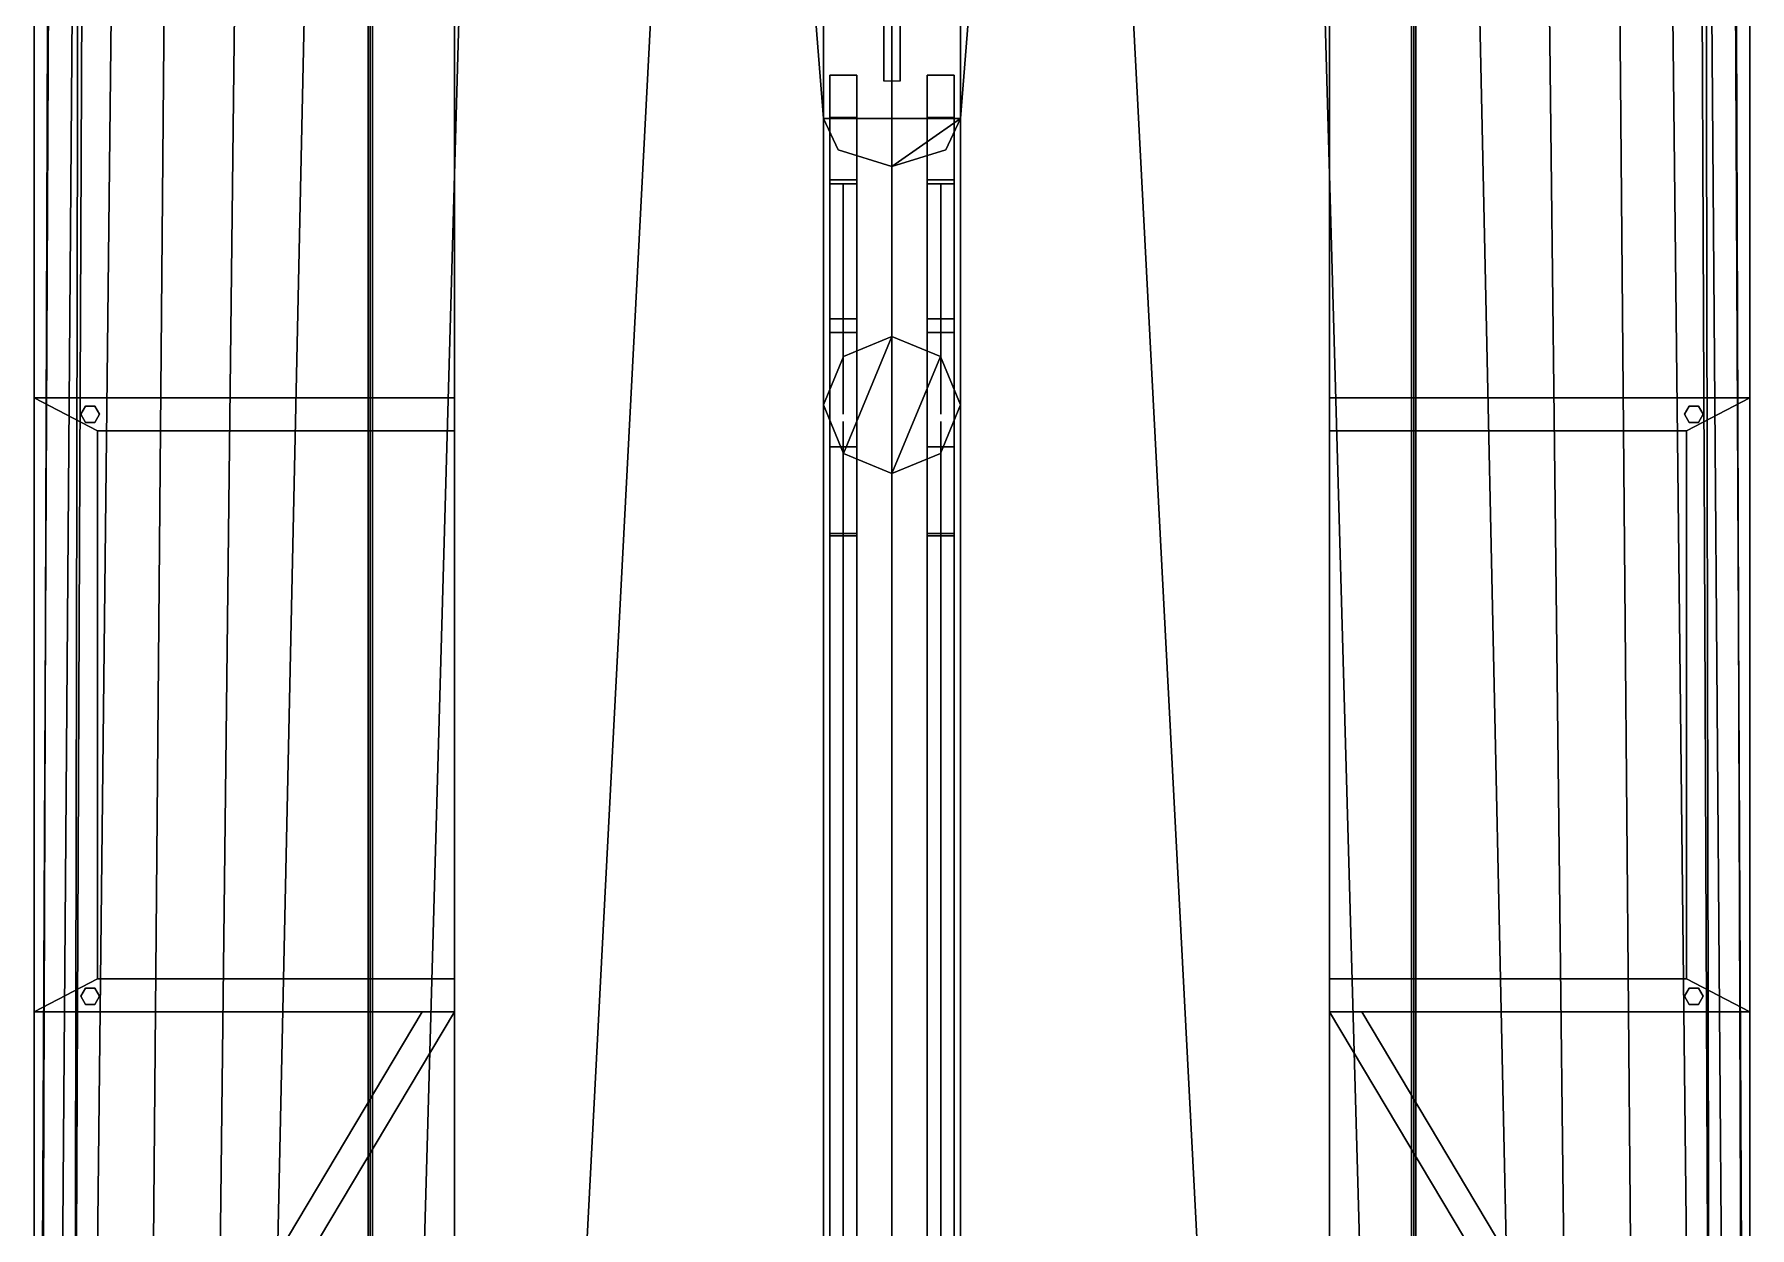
# Model space of a CAD drawing. Header units: millimetres. Extents: x -8 to 8, y -200 to 14.
# Drawn here: x -8.27 to 8.27, y -109.99 to -98.49 of the extents above; entities that cross this region are included whole.
import ezdxf

# ---------------------------------------------------------------- set-up
doc = ezdxf.new("R2010")
doc.units = ezdxf.units.MM
doc.layers.add('drawing', color=9, linetype='Continuous')
doc.layers.add('superstructure', color=3, linetype='Continuous')

msp = doc.modelspace()

# ---------------------------------------------------------------- linework, layer by layer
for points in [[(-8.14, -97.44, -36.25), (-8.27, -97.44, -37.98), (-8.27, -118.35, -37.73), (-8.21, -118.35, -36.41)], [(-8.27, -97.44, -39.22), (-8.13, -97.44, -40.07), (-8.23, -118.35, -40.07), (-8.27, -118.35, -39.32)], [(-8.27, -97.44, -37.98), (-8.27, -97.44, -39.22), (-8.27, -118.35, -39.32), (-8.27, -118.35, -37.73)], [(-8.13, -97.44, -40.07), (-7.9, -97.44, -41.01), (-8.06, -118.35, -41.01), (-8.23, -118.35, -40.07)], [(-7.85, -97.44, -35.94), (-8.14, -97.44, -36.25), (-8.21, -118.35, -36.41), (-7.89, -118.35, -36.16)], [(-7.9, -97.44, -41.01), (-7.52, -97.44, -41.95), (-7.75, -118.35, -41.95), (-8.06, -118.35, -41.01)], [(-7.81, -97.44, -33.95), (-7.85, -97.44, -35.94), (-7.89, -118.35, -36.16), (-7.9, -118.35, -34.03)], [(-4.22, -97.44, -33.82), (-7.81, -97.44, -33.95), (-7.9, -118.35, -34.03), (-4.22, -118.35, -33.84)], [(-7.52, -97.44, -41.95), (-7.01, -97.44, -42.84), (-7.19, -118.35, -42.9), (-7.75, -118.35, -41.95)], [(-7.01, -97.44, -42.84), (-6.33, -97.44, -43.5), (-6.57, -118.35, -43.5), (-7.19, -118.35, -42.9)], [(-6.33, -97.44, -43.5), (-5.65, -97.44, -43.85), (-6.1, -118.35, -43.78), (-6.57, -118.35, -43.5)], [(-5.65, -97.44, -43.85), (-4.15, -97.44, -44.27), (-4.74, -118.35, -44.27), (-6.1, -118.35, -43.78)], [(-4.15, -97.44, -44.27), (-2.28, -97.44, -44.53), (-3.37, -118.35, -44.53), (-4.74, -118.35, -44.27)], [(-2.28, -97.44, -44.53), (-0.66, -97.44, -44.62), (-0.66, -118.35, -44.66), (-3.37, -118.35, -44.53)], [(0, -118.35, -44.66), (-0.66, -118.35, -44.66), (-0.66, -97.44, -44.62), (0, -97.44, -44.66)], [(0, -97.44, -44.66), (0.66, -97.44, -44.62), (0.66, -118.35, -44.66), (0, -118.35, -44.66)], [(3.37, -118.35, -44.53), (0.66, -118.35, -44.66), (0.66, -97.44, -44.62), (2.28, -97.44, -44.53)], [(4.74, -118.35, -44.27), (3.37, -118.35, -44.53), (2.28, -97.44, -44.53), (4.15, -97.44, -44.27)], [(6.1, -118.35, -43.78), (4.74, -118.35, -44.27), (4.15, -97.44, -44.27), (5.65, -97.44, -43.85)], [(4.22, -118.35, -33.84), (7.9, -118.35, -34.03), (7.81, -97.44, -33.95), (4.22, -97.44, -33.82)], [(6.57, -118.35, -43.5), (6.1, -118.35, -43.78), (5.65, -97.44, -43.85), (6.33, -97.44, -43.5)], [(7.19, -118.35, -42.9), (6.57, -118.35, -43.5), (6.33, -97.44, -43.5), (7.01, -97.44, -42.84)], [(7.75, -118.35, -41.95), (7.19, -118.35, -42.9), (7.01, -97.44, -42.84), (7.52, -97.44, -41.95)], [(8.06, -118.35, -41.01), (7.75, -118.35, -41.95), (7.52, -97.44, -41.95), (7.9, -97.44, -41.01)], [(7.9, -118.35, -34.03), (7.89, -118.35, -36.16), (7.85, -97.44, -35.94), (7.81, -97.44, -33.95)], [(7.89, -118.35, -36.16), (8.21, -118.35, -36.41), (8.14, -97.44, -36.25), (7.85, -97.44, -35.94)], [(8.23, -118.35, -40.07), (8.06, -118.35, -41.01), (7.9, -97.44, -41.01), (8.13, -97.44, -40.07)], [(8.27, -118.35, -39.32), (8.23, -118.35, -40.07), (8.13, -97.44, -40.07), (8.27, -97.44, -39.22)], [(8.21, -118.35, -36.41), (8.27, -118.35, -37.73), (8.27, -97.44, -37.98), (8.14, -97.44, -36.25)], [(8.27, -118.35, -37.73), (8.27, -118.35, -39.32), (8.27, -97.44, -39.22), (8.27, -97.44, -37.98)], [(-0.6, -98.88, -29.44), (-0.6, -120.95, -29.48), (-0.34, -120.95, -29.48), (-0.34, -98.88, -29.44)], [(-0.6, -99.29, -29.7), (-0.6, -120.75, -29.7), (-0.6, -120.95, -29.48), (-0.6, -98.88, -29.44)], [(-0.34, -98.88, -29.44), (-0.34, -99.89, -30.36), (-0.6, -99.89, -30.36), (-0.6, -98.88, -29.44)], [(-0.6, -98.88, -29.44), (-0.6, -99.89, -30.36), (-0.6, -99.93, -30.23), (-0.6, -99.29, -29.7)], [(-0.34, -120.95, -29.48), (-0.34, -120.75, -29.7), (-0.34, -99.29, -29.7), (-0.34, -98.88, -29.44)], [(-0.34, -99.93, -30.23), (-0.34, -99.89, -30.36), (-0.34, -98.88, -29.44), (-0.34, -99.29, -29.7)], [(0.34, -99.29, -29.7), (0.34, -120.75, -29.7), (0.34, -120.95, -29.48), (0.34, -98.88, -29.44)], [(0.34, -98.88, -29.44), (0.34, -120.95, -29.48), (0.6, -120.95, -29.48), (0.6, -98.88, -29.44)], [(0.34, -98.88, -29.44), (0.34, -99.89, -30.36), (0.34, -99.93, -30.23), (0.34, -99.29, -29.7)], [(0.6, -98.88, -29.44), (0.6, -99.89, -30.36), (0.34, -99.89, -30.36), (0.34, -98.88, -29.44)], [(0.6, -120.95, -29.48), (0.6, -120.75, -29.7), (0.6, -99.29, -29.7), (0.6, -98.88, -29.44)], [(0.6, -99.93, -30.23), (0.6, -99.89, -30.36), (0.6, -98.88, -29.44), (0.6, -99.29, -29.7)], [(-0.34, -99.29, -29.7), (-0.34, -120.75, -29.7), (-0.6, -120.75, -29.7), (-0.6, -99.29, -29.7)], [(-0.6, -99.29, -29.7), (-0.6, -99.93, -30.23), (-0.34, -99.93, -30.23), (-0.34, -99.29, -29.7)], [(0.6, -99.29, -29.7), (0.6, -120.75, -29.7), (0.34, -120.75, -29.7), (0.34, -99.29, -29.7)], [(0.34, -99.29, -29.7), (0.34, -99.93, -30.23), (0.6, -99.93, -30.23), (0.6, -99.29, -29.7)], [(-0.6, -99.89, -30.36), (-0.6, -103.3, -30.89), (-0.6, -103.32, -30.76), (-0.6, -99.93, -30.23)], [(-0.34, -99.89, -30.36), (-0.34, -102.464, -30.76), (-0.6, -102.464, -30.76), (-0.6, -99.89, -30.36)], [(-0.34, -103.32, -30.76), (-0.34, -103.3, -30.89), (-0.34, -99.89, -30.36), (-0.34, -99.93, -30.23)], [(0.6, -99.89, -30.36), (0.6, -102.464, -30.76), (0.34, -102.464, -30.76), (0.34, -99.89, -30.36)], [(0.34, -99.89, -30.36), (0.34, -103.3, -30.89), (0.34, -103.32, -30.76), (0.34, -99.93, -30.23)], [(0.6, -103.32, -30.76), (0.6, -103.3, -30.89), (0.6, -99.89, -30.36), (0.6, -99.93, -30.23)], [(-0.6, -99.93, -30.23), (-0.6, -103.32, -30.76), (-0.34, -103.32, -30.76), (-0.34, -99.93, -30.23)], [(-0.47, -99.93, -30.23), (-0.47, -100.08, -30.26), (-0.47, -100.56, -29.7), (-0.47, -100.43, -29.7)], [(-0.47, -100.43, -29.7), (-0.47, -100.56, -29.7), (-0.47, -100.08, -30.26), (-0.47, -99.93, -30.23)], [(0.34, -99.93, -30.23), (0.34, -103.32, -30.76), (0.6, -103.32, -30.76), (0.6, -99.93, -30.23)], [(0.47, -99.93, -30.23), (0.47, -100.08, -30.26), (0.47, -100.56, -29.7), (0.47, -100.43, -29.7)], [(0.47, -100.43, -29.7), (0.47, -100.56, -29.7), (0.47, -100.08, -30.26), (0.47, -99.93, -30.23)], [(-0.47, -101.01, -30.41), (-0.47, -100.88, -30.41), (-0.47, -100.56, -29.7), (-0.47, -100.69, -29.7)], [(-0.47, -100.69, -29.7), (-0.47, -100.56, -29.7), (-0.47, -100.88, -30.41), (-0.47, -101.01, -30.41)], [(0.47, -100.69, -29.7), (0.47, -100.56, -29.7), (0.47, -100.88, -30.41), (0.47, -101.01, -30.41)], [(0.47, -101.01, -30.41), (0.47, -100.88, -30.41), (0.47, -100.56, -29.7), (0.47, -100.69, -29.7)], [(-0.47, -101.01, -30.41), (-0.47, -101.17, -30.43), (-0.47, -101.54, -29.91), (-0.47, -101.5, -29.7)], [(-0.47, -101.5, -29.7), (-0.47, -101.54, -29.91), (-0.47, -101.17, -30.43), (-0.47, -101.01, -30.41)], [(0.47, -101.01, -30.41), (0.47, -101.17, -30.43), (0.47, -101.54, -29.91), (0.47, -101.5, -29.7)], [(0.47, -101.5, -29.7), (0.47, -101.54, -29.91), (0.47, -101.17, -30.43), (0.47, -101.01, -30.41)], [(-0.34, -101.23, -30.89), (-0.34, -103.3, -30.89), (-0.6, -103.3, -30.89), (-0.6, -101.23, -30.89)], [(-0.6, -101.23, -30.89), (-0.6, -103.3, -30.89), (-0.6, -102.464, -30.76), (-0.6, -101.36, -30.76)], [(-0.6, -101.23, -30.89), (-0.6, -101.23, -30.568), (-0.34, -101.23, -30.568), (-0.34, -101.23, -30.89)], [(-0.6, -101.36, -30.76), (-0.6, -101.36, -30.588), (-0.6, -101.23, -30.568), (-0.6, -101.23, -30.89)], [(-0.6, -101.36, -30.76), (-0.6, -102.464, -30.76), (-0.34, -102.464, -30.76), (-0.34, -101.36, -30.76)], [(-0.34, -101.36, -30.76), (-0.34, -101.36, -30.588), (-0.6, -101.36, -30.588), (-0.6, -101.36, -30.76)], [(-0.34, -102.464, -30.76), (-0.34, -103.3, -30.89), (-0.34, -101.23, -30.89), (-0.34, -101.36, -30.76)], [(-0.34, -101.23, -30.568), (-0.34, -101.36, -30.588), (-0.34, -101.36, -30.76), (-0.34, -101.23, -30.89)], [(0.34, -101.23, -30.89), (0.34, -103.3, -30.89), (0.34, -102.464, -30.76), (0.34, -101.36, -30.76)], [(0.6, -101.23, -30.89), (0.6, -103.3, -30.89), (0.34, -103.3, -30.89), (0.34, -101.23, -30.89)], [(0.34, -101.36, -30.76), (0.34, -101.36, -30.588), (0.34, -101.23, -30.568), (0.34, -101.23, -30.89)], [(0.34, -101.23, -30.89), (0.34, -101.23, -30.568), (0.6, -101.23, -30.568), (0.6, -101.23, -30.89)], [(0.34, -101.36, -30.76), (0.34, -102.464, -30.76), (0.6, -102.464, -30.76), (0.6, -101.36, -30.76)], [(0.6, -101.36, -30.76), (0.6, -101.36, -30.588), (0.34, -101.36, -30.588), (0.34, -101.36, -30.76)], [(0.6, -102.464, -30.76), (0.6, -103.3, -30.89), (0.6, -101.23, -30.89), (0.6, -101.36, -30.76)], [(0.6, -101.23, -30.568), (0.6, -101.36, -30.588), (0.6, -101.36, -30.76), (0.6, -101.23, -30.89)], [(-0.467, -101.593, -30.89), (-0.66, -102.06, -30.89), (-0.467, -102.527, -30.89), (0, -101.4, -30.89)], [(-0.47, -101.68, -29.7), (-0.47, -101.5, -29.7), (-0.47, -101.54, -29.91), (-0.47, -101.62, -29.91)], [(-0.47, -101.62, -29.91), (-0.47, -101.54, -29.91), (-0.47, -101.5, -29.7), (-0.47, -101.68, -29.7)], [(0, -101.4, -31.68), (-0.467, -101.593, -31.68), (-0.467, -101.593, -30.89), (0, -101.4, -30.89)], [(0, -101.4, -30.89), (-0.467, -102.527, -30.89), (0, -102.72, -30.89), (0.467, -101.593, -30.89)], [(0.467, -101.593, -31.68), (0, -101.4, -31.68), (0, -101.4, -30.89), (0.467, -101.593, -30.89)], [(0.47, -101.68, -29.7), (0.47, -101.5, -29.7), (0.47, -101.54, -29.91), (0.47, -101.62, -29.91)], [(0.47, -101.62, -29.91), (0.47, -101.54, -29.91), (0.47, -101.5, -29.7), (0.47, -101.68, -29.7)], [(-0.467, -101.593, -31.68), (-0.66, -102.06, -31.68), (-0.66, -102.06, -30.89), (-0.467, -101.593, -30.89)], [(-0.47, -102.15, -30.59), (-0.47, -101.95, -30.55), (-0.47, -101.62, -29.91), (-0.47, -101.68, -29.7)], [(-0.47, -101.68, -29.7), (-0.47, -101.62, -29.91), (-0.47, -101.95, -30.55), (-0.47, -102.15, -30.59)], [(0.467, -101.593, -30.89), (0, -102.72, -30.89), (0.467, -102.527, -30.89), (0.66, -102.06, -30.89)], [(0.66, -102.06, -31.68), (0.467, -101.593, -31.68), (0.467, -101.593, -30.89), (0.66, -102.06, -30.89)], [(0.47, -102.15, -30.59), (0.47, -101.95, -30.55), (0.47, -101.62, -29.91), (0.47, -101.68, -29.7)], [(0.47, -101.68, -29.7), (0.47, -101.62, -29.91), (0.47, -101.95, -30.55), (0.47, -102.15, -30.59)], [(-7.775, -102.072, -33.84), (-7.82, -102.15, -33.84), (-7.82, -102.15, -31.88), (-7.775, -102.072, -31.88)], [(-7.82, -102.15, -33.84), (-7.775, -102.228, -33.84), (-7.775, -102.228, -31.88), (-7.82, -102.15, -31.88)], [(-7.685, -102.072, -33.84), (-7.775, -102.072, -33.84), (-7.775, -102.072, -31.88), (-7.685, -102.072, -31.88)], [(-7.64, -102.15, -33.84), (-7.685, -102.072, -33.84), (-7.685, -102.072, -31.88), (-7.64, -102.15, -31.88)], [(-7.685, -102.228, -33.84), (-7.64, -102.15, -33.84), (-7.64, -102.15, -31.88), (-7.685, -102.228, -31.88)], [(-0.66, -102.06, -31.68), (-0.467, -102.527, -31.68), (-0.467, -102.527, -30.89), (-0.66, -102.06, -30.89)], [(0.467, -102.527, -31.68), (0.66, -102.06, -31.68), (0.66, -102.06, -30.89), (0.467, -102.527, -30.89)], [(7.685, -102.072, -33.84), (7.64, -102.15, -33.84), (7.64, -102.15, -31.88), (7.685, -102.072, -31.88)], [(7.64, -102.15, -33.84), (7.685, -102.228, -33.84), (7.685, -102.228, -31.88), (7.64, -102.15, -31.88)], [(7.775, -102.072, -33.84), (7.685, -102.072, -33.84), (7.685, -102.072, -31.88), (7.775, -102.072, -31.88)], [(7.82, -102.15, -33.84), (7.775, -102.072, -33.84), (7.775, -102.072, -31.88), (7.82, -102.15, -31.88)], [(7.775, -102.228, -33.84), (7.82, -102.15, -33.84), (7.82, -102.15, -31.88), (7.775, -102.228, -31.88)], [(-7.775, -102.228, -33.84), (-7.685, -102.228, -33.84), (-7.685, -102.228, -31.88), (-7.775, -102.228, -31.88)], [(-0.47, -102.84, -29.7), (-0.47, -102.9, -29.91), (-0.47, -102.36, -30.62), (-0.47, -102.22, -30.59)], [(-0.47, -102.22, -30.59), (-0.47, -102.36, -30.62), (-0.47, -102.9, -29.91), (-0.47, -102.84, -29.7)], [(0.47, -102.84, -29.7), (0.47, -102.9, -29.91), (0.47, -102.36, -30.62), (0.47, -102.22, -30.59)], [(0.47, -102.22, -30.59), (0.47, -102.36, -30.62), (0.47, -102.9, -29.91), (0.47, -102.84, -29.7)], [(7.685, -102.228, -33.84), (7.775, -102.228, -33.84), (7.775, -102.228, -31.88), (7.685, -102.228, -31.88)], [(-0.467, -102.527, -31.68), (0, -102.72, -31.68), (0, -102.72, -30.89), (-0.467, -102.527, -30.89)], [(0, -102.72, -31.68), (0.467, -102.527, -31.68), (0.467, -102.527, -30.89), (0, -102.72, -30.89)], [(-0.47, -102.84, -29.7), (-0.47, -103.04, -29.7), (-0.47, -102.98, -29.91), (-0.47, -102.9, -29.91)], [(-0.47, -102.9, -29.91), (-0.47, -102.98, -29.91), (-0.47, -103.04, -29.7), (-0.47, -102.84, -29.7)], [(0.47, -102.9, -29.91), (0.47, -102.98, -29.91), (0.47, -103.04, -29.7), (0.47, -102.84, -29.7)], [(0.47, -102.84, -29.7), (0.47, -103.04, -29.7), (0.47, -102.98, -29.91), (0.47, -102.9, -29.91)], [(-0.47, -103.603, -30.605), (-0.47, -103.52, -30.76), (-0.47, -102.98, -29.91), (-0.47, -103.04, -29.7)], [(-0.47, -103.04, -29.7), (-0.47, -102.98, -29.91), (-0.47, -103.52, -30.76), (-0.47, -103.603, -30.605)], [(0.47, -103.603, -30.605), (0.47, -103.52, -30.76), (0.47, -102.98, -29.91), (0.47, -103.04, -29.7)], [(0.47, -103.04, -29.7), (0.47, -102.98, -29.91), (0.47, -103.52, -30.76), (0.47, -103.603, -30.605)], [(-0.34, -103.3, -30.89), (-0.34, -114.7, -30.89), (-0.6, -114.7, -30.89), (-0.6, -103.3, -30.89)], [(-0.6, -103.3, -30.89), (-0.6, -114.7, -30.89), (-0.6, -114.7, -30.76), (-0.6, -103.32, -30.76)], [(-0.6, -103.32, -30.76), (-0.6, -114.7, -30.76), (-0.34, -114.7, -30.76), (-0.34, -103.32, -30.76)], [(-0.34, -114.7, -30.76), (-0.34, -114.7, -30.89), (-0.34, -103.3, -30.89), (-0.34, -103.32, -30.76)], [(0.34, -103.3, -30.89), (0.34, -114.7, -30.89), (0.34, -114.7, -30.76), (0.34, -103.32, -30.76)], [(0.6, -103.3, -30.89), (0.6, -114.7, -30.89), (0.34, -114.7, -30.89), (0.34, -103.3, -30.89)], [(0.34, -103.32, -30.76), (0.34, -114.7, -30.76), (0.6, -114.7, -30.76), (0.6, -103.32, -30.76)], [(0.6, -114.7, -30.76), (0.6, -114.7, -30.89), (0.6, -103.3, -30.89), (0.6, -103.32, -30.76)], [(-0.47, -104.09, -29.7), (-0.47, -104.15, -29.91), (-0.47, -103.7, -30.76), (-0.47, -103.52, -30.76)], [(-0.47, -103.52, -30.76), (-0.47, -103.7, -30.76), (-0.47, -104.15, -29.91), (-0.47, -104.09, -29.7)], [(0.47, -103.52, -30.76), (0.47, -103.7, -30.76), (0.47, -104.15, -29.91), (0.47, -104.09, -29.7)], [(0.47, -104.09, -29.7), (0.47, -104.15, -29.91), (0.47, -103.7, -30.76), (0.47, -103.52, -30.76)], [(-0.47, -104.15, -29.91), (-0.47, -104.23, -29.91), (-0.47, -104.29, -29.7), (-0.47, -104.09, -29.7)], [(-0.47, -104.09, -29.7), (-0.47, -104.29, -29.7), (-0.47, -104.23, -29.91), (-0.47, -104.15, -29.91)], [(0.47, -104.15, -29.91), (0.47, -104.23, -29.91), (0.47, -104.29, -29.7), (0.47, -104.09, -29.7)], [(0.47, -104.09, -29.7), (0.47, -104.29, -29.7), (0.47, -104.23, -29.91), (0.47, -104.15, -29.91)], [(-0.47, -104.77, -30.593), (-0.47, -104.68, -30.76), (-0.47, -104.23, -29.91), (-0.47, -104.29, -29.7)], [(-0.47, -104.29, -29.7), (-0.47, -104.23, -29.91), (-0.47, -104.68, -30.76), (-0.47, -104.77, -30.593)], [(0.47, -104.77, -30.593), (0.47, -104.68, -30.76), (0.47, -104.23, -29.91), (0.47, -104.29, -29.7)], [(0.47, -104.29, -29.7), (0.47, -104.23, -29.91), (0.47, -104.68, -30.76), (0.47, -104.77, -30.593)], [(-0.47, -105.25, -29.7), (-0.47, -105.31, -29.91), (-0.47, -104.86, -30.76), (-0.47, -104.68, -30.76)], [(-0.47, -104.68, -30.76), (-0.47, -104.86, -30.76), (-0.47, -105.31, -29.91), (-0.47, -105.25, -29.7)], [(0.47, -104.68, -30.76), (0.47, -104.86, -30.76), (0.47, -105.31, -29.91), (0.47, -105.25, -29.7)], [(0.47, -105.25, -29.7), (0.47, -105.31, -29.91), (0.47, -104.86, -30.76), (0.47, -104.68, -30.76)], [(-0.47, -105.31, -29.91), (-0.47, -105.39, -29.91), (-0.47, -105.45, -29.7), (-0.47, -105.25, -29.7)], [(-0.47, -105.25, -29.7), (-0.47, -105.45, -29.7), (-0.47, -105.39, -29.91), (-0.47, -105.31, -29.91)], [(0.47, -105.25, -29.7), (0.47, -105.45, -29.7), (0.47, -105.39, -29.91), (0.47, -105.31, -29.91)], [(0.47, -105.31, -29.91), (0.47, -105.39, -29.91), (0.47, -105.45, -29.7), (0.47, -105.25, -29.7)], [(-0.47, -105.45, -29.7), (-0.47, -105.39, -29.91), (-0.47, -105.84, -30.76), (-0.47, -105.93, -30.593)], [(-0.47, -105.93, -30.593), (-0.47, -105.84, -30.76), (-0.47, -105.39, -29.91), (-0.47, -105.45, -29.7)], [(0.47, -105.45, -29.7), (0.47, -105.39, -29.91), (0.47, -105.84, -30.76), (0.47, -105.93, -30.593)], [(0.47, -105.93, -30.593), (0.47, -105.84, -30.76), (0.47, -105.39, -29.91), (0.47, -105.45, -29.7)], [(-0.47, -105.84, -30.76), (-0.47, -106.02, -30.76), (-0.47, -106.47, -29.91), (-0.47, -106.41, -29.7)], [(-0.47, -106.41, -29.7), (-0.47, -106.47, -29.91), (-0.47, -106.02, -30.76), (-0.47, -105.84, -30.76)], [(0.47, -105.84, -30.76), (0.47, -106.02, -30.76), (0.47, -106.47, -29.91), (0.47, -106.41, -29.7)], [(0.47, -106.41, -29.7), (0.47, -106.47, -29.91), (0.47, -106.02, -30.76), (0.47, -105.84, -30.76)], [(-0.47, -106.41, -29.7), (-0.47, -106.61, -29.7), (-0.47, -106.55, -29.91), (-0.47, -106.47, -29.91)], [(-0.47, -106.47, -29.91), (-0.47, -106.55, -29.91), (-0.47, -106.61, -29.7), (-0.47, -106.41, -29.7)], [(0.47, -106.41, -29.7), (0.47, -106.61, -29.7), (0.47, -106.55, -29.91), (0.47, -106.47, -29.91)], [(0.47, -106.47, -29.91), (0.47, -106.55, -29.91), (0.47, -106.61, -29.7), (0.47, -106.41, -29.7)], [(-0.47, -107.09, -30.593), (-0.47, -107, -30.76), (-0.47, -106.55, -29.91), (-0.47, -106.61, -29.7)], [(-0.47, -106.61, -29.7), (-0.47, -106.55, -29.91), (-0.47, -107, -30.76), (-0.47, -107.09, -30.593)], [(0.47, -107.09, -30.593), (0.47, -107, -30.76), (0.47, -106.55, -29.91), (0.47, -106.61, -29.7)], [(0.47, -106.61, -29.7), (0.47, -106.55, -29.91), (0.47, -107, -30.76), (0.47, -107.09, -30.593)], [(-0.47, -107.57, -29.7), (-0.47, -107.63, -29.91), (-0.47, -107.18, -30.76), (-0.47, -107, -30.76)], [(-0.47, -107, -30.76), (-0.47, -107.18, -30.76), (-0.47, -107.63, -29.91), (-0.47, -107.57, -29.7)], [(0.47, -107.57, -29.7), (0.47, -107.63, -29.91), (0.47, -107.18, -30.76), (0.47, -107, -30.76)], [(0.47, -107, -30.76), (0.47, -107.18, -30.76), (0.47, -107.63, -29.91), (0.47, -107.57, -29.7)], [(-0.47, -107.63, -29.91), (-0.47, -107.71, -29.91), (-0.47, -107.77, -29.7), (-0.47, -107.57, -29.7)], [(-0.47, -107.57, -29.7), (-0.47, -107.77, -29.7), (-0.47, -107.71, -29.91), (-0.47, -107.63, -29.91)], [(0.47, -107.63, -29.91), (0.47, -107.71, -29.91), (0.47, -107.77, -29.7), (0.47, -107.57, -29.7)], [(0.47, -107.57, -29.7), (0.47, -107.77, -29.7), (0.47, -107.71, -29.91), (0.47, -107.63, -29.91)], [(-7.775, -107.682, -33.84), (-7.82, -107.76, -33.84), (-7.82, -107.76, -31.88), (-7.775, -107.682, -31.88)], [(-7.82, -107.76, -33.84), (-7.775, -107.838, -33.84), (-7.775, -107.838, -31.88), (-7.82, -107.76, -31.88)], [(-7.685, -107.682, -33.84), (-7.775, -107.682, -33.84), (-7.775, -107.682, -31.88), (-7.685, -107.682, -31.88)], [(-7.775, -107.838, -33.84), (-7.685, -107.838, -33.84), (-7.685, -107.838, -31.88), (-7.775, -107.838, -31.88)], [(-7.64, -107.76, -33.84), (-7.685, -107.682, -33.84), (-7.685, -107.682, -31.88), (-7.64, -107.76, -31.88)], [(-7.685, -107.838, -33.84), (-7.64, -107.76, -33.84), (-7.64, -107.76, -31.88), (-7.685, -107.838, -31.88)], [(-0.47, -107.77, -29.7), (-0.47, -107.71, -29.91), (-0.47, -108.16, -30.76), (-0.47, -108.25, -30.593)], [(-0.47, -108.25, -30.593), (-0.47, -108.16, -30.76), (-0.47, -107.71, -29.91), (-0.47, -107.77, -29.7)], [(0.47, -107.77, -29.7), (0.47, -107.71, -29.91), (0.47, -108.16, -30.76), (0.47, -108.25, -30.593)], [(0.47, -108.25, -30.593), (0.47, -108.16, -30.76), (0.47, -107.71, -29.91), (0.47, -107.77, -29.7)], [(7.685, -107.682, -33.84), (7.64, -107.76, -33.84), (7.64, -107.76, -31.88), (7.685, -107.682, -31.88)], [(7.64, -107.76, -33.84), (7.685, -107.838, -33.84), (7.685, -107.838, -31.88), (7.64, -107.76, -31.88)], [(7.775, -107.682, -33.84), (7.685, -107.682, -33.84), (7.685, -107.682, -31.88), (7.775, -107.682, -31.88)], [(7.685, -107.838, -33.84), (7.775, -107.838, -33.84), (7.775, -107.838, -31.88), (7.685, -107.838, -31.88)], [(7.82, -107.76, -33.84), (7.775, -107.682, -33.84), (7.775, -107.682, -31.88), (7.82, -107.76, -31.88)], [(7.775, -107.838, -33.84), (7.82, -107.76, -33.84), (7.82, -107.76, -31.88), (7.775, -107.838, -31.88)], [(-0.47, -108.16, -30.76), (-0.47, -108.34, -30.76), (-0.47, -108.79, -29.91), (-0.47, -108.73, -29.7)], [(-0.47, -108.73, -29.7), (-0.47, -108.79, -29.91), (-0.47, -108.34, -30.76), (-0.47, -108.16, -30.76)], [(0.47, -108.16, -30.76), (0.47, -108.34, -30.76), (0.47, -108.79, -29.91), (0.47, -108.73, -29.7)], [(0.47, -108.73, -29.7), (0.47, -108.79, -29.91), (0.47, -108.34, -30.76), (0.47, -108.16, -30.76)], [(-0.47, -108.73, -29.7), (-0.47, -108.93, -29.7), (-0.47, -108.87, -29.91), (-0.47, -108.79, -29.91)], [(-0.47, -108.79, -29.91), (-0.47, -108.87, -29.91), (-0.47, -108.93, -29.7), (-0.47, -108.73, -29.7)], [(0.47, -108.73, -29.7), (0.47, -108.93, -29.7), (0.47, -108.87, -29.91), (0.47, -108.79, -29.91)], [(0.47, -108.79, -29.91), (0.47, -108.87, -29.91), (0.47, -108.93, -29.7), (0.47, -108.73, -29.7)], [(-0.47, -109.41, -30.593), (-0.47, -109.32, -30.76), (-0.47, -108.87, -29.91), (-0.47, -108.93, -29.7)], [(-0.47, -108.93, -29.7), (-0.47, -108.87, -29.91), (-0.47, -109.32, -30.76), (-0.47, -109.41, -30.593)], [(0.47, -109.41, -30.593), (0.47, -109.32, -30.76), (0.47, -108.87, -29.91), (0.47, -108.93, -29.7)], [(0.47, -108.93, -29.7), (0.47, -108.87, -29.91), (0.47, -109.32, -30.76), (0.47, -109.41, -30.593)], [(-0.47, -109.89, -29.7), (-0.47, -109.95, -29.91), (-0.47, -109.5, -30.76), (-0.47, -109.32, -30.76)], [(-0.47, -109.32, -30.76), (-0.47, -109.5, -30.76), (-0.47, -109.95, -29.91), (-0.47, -109.89, -29.7)], [(0.47, -109.89, -29.7), (0.47, -109.95, -29.91), (0.47, -109.5, -30.76), (0.47, -109.32, -30.76)], [(0.47, -109.32, -30.76), (0.47, -109.5, -30.76), (0.47, -109.95, -29.91), (0.47, -109.89, -29.7)], [(-0.47, -109.95, -29.91), (-0.47, -110.03, -29.91), (-0.47, -110.09, -29.7), (-0.47, -109.89, -29.7)], [(-0.47, -109.89, -29.7), (-0.47, -110.09, -29.7), (-0.47, -110.03, -29.91), (-0.47, -109.95, -29.91)], [(0.47, -109.95, -29.91), (0.47, -110.03, -29.91), (0.47, -110.09, -29.7), (0.47, -109.89, -29.7)], [(0.47, -109.89, -29.7), (0.47, -110.09, -29.7), (0.47, -110.03, -29.91), (0.47, -109.95, -29.91)]]:
    msp.add_3dface(points)
at = {"layer": 'drawing'}
msp.add_xline((0, -140.99, -61.87), (0, -1), dxfattribs=at)
at = {"layer": 'superstructure'}
for points in [[(-5.03, -95.8, -5.78), (-5.05, -95.8, -5.8), (-5.05, -101.99, -8.5), (-5.03, -101.99, -8.48)], [(-5.05, -95.8, -5.8), (-5.03, -95.8, -5.82), (-5.03, -101.99, -8.52), (-5.05, -101.99, -8.5)], [(-5.01, -95.8, -5.8), (-5.03, -95.8, -5.78), (-5.03, -101.99, -8.48), (-5.01, -101.99, -8.5)], [(-5.03, -95.8, -5.82), (-5.01, -95.8, -5.8), (-5.01, -101.99, -8.5), (-5.03, -101.99, -8.52)], [(5.03, -95.8, -5.78), (5.01, -95.8, -5.8), (5.01, -101.99, -8.5), (5.03, -101.99, -8.48)], [(5.01, -95.8, -5.8), (5.03, -95.8, -5.82), (5.03, -101.99, -8.52), (5.01, -101.99, -8.5)], [(5.05, -95.8, -5.8), (5.03, -95.8, -5.78), (5.03, -101.99, -8.48), (5.05, -101.99, -8.5)], [(5.03, -95.8, -5.82), (5.05, -95.8, -5.8), (5.05, -101.99, -8.5), (5.03, -101.99, -8.52)], [(-0.66, -99.3, -14.25), (0.66, -99.3, -14.25), (0.89, -96.42, -14.25), (-0.89, -96.42, -14.25)], [(0.89, -96.42, -14.35), (0.66, -99.3, -14.35), (-0.66, -99.3, -14.35), (-0.89, -96.42, -14.35)], [(-0.89, -96.42, -14.35), (-0.66, -99.3, -14.35), (-0.66, -99.3, -14.25), (-0.89, -96.42, -14.25)], [(0.89, -96.42, -14.25), (0.66, -99.3, -14.25), (0.66, -99.3, -14.35), (0.89, -96.42, -14.35)], [(-0.08, -96.57, -15), (-0.08, -98.94, -14.35), (-0.08, -98.94, -14.35), (-0.08, -96.57, -14.35)], [(0.08, -96.57, -15), (0.08, -98.94, -14.35), (-0.08, -98.94, -14.35), (-0.08, -96.57, -15)], [(0.08, -98.94, -14.35), (0.08, -98.94, -14.35), (0.08, -96.57, -15), (0.08, -96.57, -14.35)], [(4.22, -118.35, -31.68), (4.22, -97.44, -31.68), (-4.22, -97.44, -31.68), (-4.22, -118.35, -31.68)], [(-4.22, -97.44, -31.68), (-4.22, -97.44, -33.82), (-4.22, -118.35, -33.84), (-4.22, -118.35, -31.68)], [(4.22, -118.35, -33.84), (4.22, -97.44, -33.82), (4.22, -97.44, -31.68), (4.22, -118.35, -31.68)], [(-0.66, -99.3, -14.35), (-0.52, -99.6, -14.35), (-0.52, -99.6, -14.25), (-0.66, -99.3, -14.25)], [(0.66, -99.3, -14.35), (0, -99.76, -14.35), (-0.52, -99.6, -14.35), (-0.66, -99.3, -14.35)], [(-0.52, -99.6, -14.25), (0, -99.76, -14.25), (0.66, -99.3, -14.25), (-0.66, -99.3, -14.25)], [(0.52, -99.6, -14.35), (0, -99.76, -14.35), (0.66, -99.3, -14.35)], [(0.66, -99.3, -14.25), (0, -99.76, -14.25), (0.52, -99.6, -14.25), (0.66, -99.3, -14.25)], [(0.66, -99.3, -14.25), (0.52, -99.6, -14.25), (0.52, -99.6, -14.35), (0.66, -99.3, -14.35)], [(-0.52, -99.6, -14.35), (0, -99.76, -14.35), (0, -99.76, -14.25), (-0.52, -99.6, -14.25)], [(0.52, -99.6, -14.25), (0, -99.76, -14.25), (0, -99.76, -14.35), (0.52, -99.6, -14.35)], [(-4.22, -101.99, -31.68), (-8.27, -101.99, -31.68), (-7.66, -102.31, -31.68), (-4.22, -102.31, -31.68)], [(-4.22, -102.31, -31.88), (-7.66, -102.31, -31.88), (-8.27, -101.99, -31.88), (-4.22, -101.99, -31.88)], [(-4.22, -101.99, -31.88), (-8.27, -101.99, -31.88), (-8.27, -101.99, -31.68), (-4.22, -101.99, -31.68)], [(-8.27, -101.99, -31.68), (-8.27, -107.91, -31.68), (-7.66, -107.59, -31.68), (-7.66, -102.31, -31.68)], [(-7.66, -102.31, -31.88), (-7.66, -107.59, -31.88), (-8.27, -107.91, -31.88), (-8.27, -101.99, -31.88)], [(-8.27, -107.91, -31.88), (-8.27, -107.91, -31.68), (-8.27, -101.99, -31.68), (-8.27, -101.99, -31.88)], [(-5.03, -101.99, -8.48), (-5.05, -101.99, -8.5), (-5.05, -136.91, -20.12), (-5.03, -136.91, -20.1)], [(-5.05, -101.99, -8.5), (-5.03, -101.99, -8.52), (-5.03, -136.91, -20.14), (-5.05, -136.91, -20.12)], [(-5.01, -101.99, -8.5), (-5.03, -101.99, -8.48), (-5.03, -136.91, -20.1), (-5.01, -136.91, -20.12)], [(-5.03, -101.99, -8.52), (-5.01, -101.99, -8.5), (-5.01, -136.91, -20.12), (-5.03, -136.91, -20.14)], [(4.22, -102.31, -31.68), (7.66, -102.31, -31.68), (8.27, -101.99, -31.68), (4.22, -101.99, -31.68)], [(4.22, -101.99, -31.68), (8.27, -101.99, -31.68), (8.27, -101.99, -31.88), (4.22, -101.99, -31.88)], [(4.22, -101.99, -31.88), (8.27, -101.99, -31.88), (7.66, -102.31, -31.88), (4.22, -102.31, -31.88)], [(5.03, -101.99, -8.48), (5.01, -101.99, -8.5), (5.01, -136.91, -20.12), (5.03, -136.91, -20.1)], [(5.01, -101.99, -8.5), (5.03, -101.99, -8.52), (5.03, -136.91, -20.14), (5.01, -136.91, -20.12)], [(5.05, -101.99, -8.5), (5.03, -101.99, -8.48), (5.03, -136.91, -20.1), (5.05, -136.91, -20.12)], [(5.03, -101.99, -8.52), (5.05, -101.99, -8.5), (5.05, -136.91, -20.12), (5.03, -136.91, -20.14)], [(8.27, -101.99, -31.88), (8.27, -107.91, -31.88), (7.66, -107.59, -31.88), (7.66, -102.31, -31.88)], [(7.66, -102.31, -31.68), (7.66, -107.59, -31.68), (8.27, -107.91, -31.68), (8.27, -101.99, -31.68)], [(8.27, -107.91, -31.68), (8.27, -107.91, -31.88), (8.27, -101.99, -31.88), (8.27, -101.99, -31.68)], [(-7.66, -102.31, -31.68), (-7.66, -102.31, -31.88), (-4.22, -102.31, -31.88), (-4.22, -102.31, -31.68)], [(-7.66, -102.31, -31.68), (-7.66, -107.59, -31.68), (-7.66, -107.59, -31.88), (-7.66, -102.31, -31.88)], [(7.66, -102.31, -31.88), (7.66, -102.31, -31.68), (4.22, -102.31, -31.68), (4.22, -102.31, -31.88)], [(7.66, -102.31, -31.88), (7.66, -107.59, -31.88), (7.66, -107.59, -31.68), (7.66, -102.31, -31.68)], [(-4.22, -107.59, -31.68), (-7.66, -107.59, -31.68), (-8.27, -107.91, -31.68), (-4.22, -107.91, -31.68)], [(-4.22, -107.91, -31.88), (-8.27, -107.91, -31.88), (-7.66, -107.59, -31.88), (-4.22, -107.59, -31.88)], [(-7.66, -107.59, -31.88), (-7.66, -107.59, -31.68), (-4.22, -107.59, -31.68), (-4.22, -107.59, -31.88)], [(7.66, -107.59, -31.68), (7.66, -107.59, -31.88), (4.22, -107.59, -31.88), (4.22, -107.59, -31.68)], [(4.22, -107.59, -31.88), (7.66, -107.59, -31.88), (8.27, -107.91, -31.88), (4.22, -107.91, -31.88)], [(4.22, -107.91, -31.68), (8.27, -107.91, -31.68), (7.66, -107.59, -31.68), (4.22, -107.59, -31.68)], [(-4.53, -107.91, -31.68), (-8.27, -107.91, -31.68), (-8.27, -107.91, -31.88), (-4.53, -107.91, -31.88)], [(-4.53, -107.91, -31.68), (-6.737, -111.615, -31.68), (-6.505, -111.74, -31.68), (-4.22, -107.91, -31.68)], [(-6.737, -111.615, -31.88), (-6.737, -111.615, -31.68), (-4.53, -107.91, -31.68), (-4.53, -107.91, -31.88)], [(-4.22, -107.91, -31.88), (-6.505, -111.74, -31.88), (-6.737, -111.615, -31.88), (-4.53, -107.91, -31.88)], [(-4.22, -107.91, -31.68), (-6.505, -111.74, -31.68), (-6.505, -111.74, -31.88), (-4.22, -107.91, -31.88)], [(4.53, -107.91, -31.88), (6.737, -111.615, -31.88), (6.505, -111.74, -31.88), (4.22, -107.91, -31.88)], [(4.22, -107.91, -31.88), (6.505, -111.74, -31.88), (6.505, -111.74, -31.68), (4.22, -107.91, -31.68)], [(4.22, -107.91, -31.68), (6.505, -111.74, -31.68), (6.737, -111.615, -31.68), (4.53, -107.91, -31.68)], [(4.53, -107.91, -31.88), (8.27, -107.91, -31.88), (8.27, -107.91, -31.68), (4.53, -107.91, -31.68)], [(6.737, -111.615, -31.68), (6.737, -111.615, -31.88), (4.53, -107.91, -31.88), (4.53, -107.91, -31.68)]]:
    msp.add_3dface(points, dxfattribs=at)

doc.saveas('drawing.dxf')
